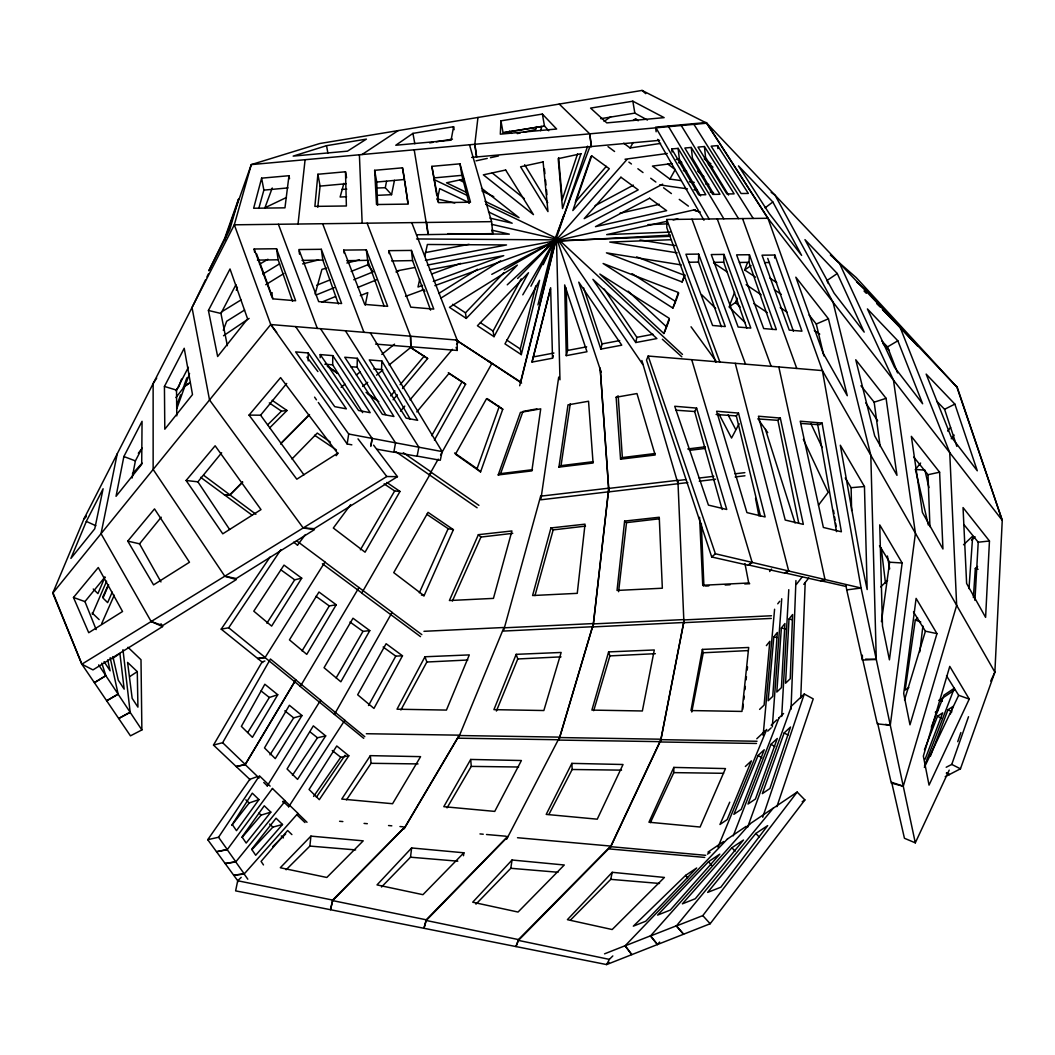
<?xml version="1.0" encoding="UTF-8"?>
<svg xmlns="http://www.w3.org/2000/svg" width="1055" height="1055" viewBox="0 0 1055 1055"><rect width="100%" height="100%" fill="white"/><g stroke="black" fill="none" stroke-linecap="round" stroke-linejoin="round"><path stroke-width="1.5" d="M308.192 360.889L308.218 352.963L295.651 351.908L334.738 406.65L346.356 408.852L308.218 352.963M320.193 357.698L320.219 354.586L332.773 355.627L370.173 412.676L358.568 410.487L320.219 354.586M650.394 822.649L673.789 772.629L673.828 767.407L725.471 768.581L700.098 827.028L648.944 822.227L673.828 767.407M362.63 412.624L332.668 364.819L332.773 355.627M721.369 326.786L698.515 262.088L698.661 254.097L685.921 254.242L712.6 325.494L725.286 326.549L698.661 254.097M385.603 414.51L357.118 367.166L357.315 358.304L344.761 357.249L382.358 414.312L393.924 416.501L357.315 358.304M410.21 419.178L381.554 369.501L381.844 360.968L369.29 359.913L406.096 418.123L417.648 420.312L381.844 360.968M746.795 328.131L723.717 262.194L724.007 254.413L711.255 254.558L738.144 327.037L750.817 328.092L724.007 254.413M791.026 709.237L795.932 580.58M800.745 698.133L805.189 582.545M500.94 120.85L500.321 134.17L556.618 129.013L542.375 114.059L500.94 120.85L503.064 132.772L544.472 125.993L548.719 130.754M989.458 540.991L985.607 617.373L966.617 583.455L963.044 507.574L989.458 540.991L978.222 542.217L963.901 524.559M789.008 619.034L785.566 683.218L790.248 678.734L792.595 614.538L789.008 619.034L792.107 619.681M781.702 716.477L788.784 589.692M772.234 329.477L748.971 262.299L749.406 254.73L736.614 254.862L763.688 328.567L776.375 329.635L749.406 254.73M974.926 600.374L978.222 542.217M973.383 597.631L975.321 568.474L977.55 566.443M781.373 628.002L776.81 692.054L781.438 687.609L784.92 623.558L781.373 628.002L786.001 629.017M968.991 588.624L972.684 536.138L963.518 544.776M772.313 726.842L781.729 598.752M774.607 257.987L774.845 255.046L762.027 255.178L789.259 330.11L801.945 331.178L774.845 255.046M773.829 636.864L768.159 700.771L772.735 696.392L777.337 632.473L773.829 636.864L776.902 637.576M763.134 735.454L774.594 609.236M317.898 174.26L314.878 206.384L346.383 205.976L345.499 171.78L317.898 174.26L320.087 186.102L317.779 207.242M286.116 869.768L309.88 846.07L310.922 836.127L363.223 840.848L326.813 877.47L280.287 867.738L310.922 836.127M298.038 224.029L305.093 159.714M624.613 521.078L617.03 590.444L662.342 588.215L659.256 517.24L624.613 521.078L626.512 522.634L659.428 518.796M742.773 709.277L743.327 704.384M743.867 699.478L744.237 696.221M744.975 689.693L745.344 686.436M746.07 679.908L746.439 676.637M747.177 670.11L747.547 666.852M618.599 591.684L626.512 522.634M474.816 144.298L476.609 156.931L474.816 144.298L477.955 117.461M381.501 887.018L410.514 857.201L411.621 847.956L463.884 852.796L463.488 855.724M919.802 651.898L922.901 625.997M288.978 175.71L284.956 207.835L253.648 208.244L261.614 178.163L288.978 175.71L289.532 178.691M902.144 562.988L889.418 659.837L882.481 626.024L879.738 524.889L902.144 562.988L889.655 562.21L879.501 545.712M862.95 660.641L877.285 723.875L890.288 725.233L915.423 533.237L893.466 380.103L839.371 263.051L834.452 258.752M881.426 621.672L889.655 562.21M558.939 467.128L567.999 404.869L588.545 401.243L593.068 463.013L558.939 467.128L561.036 465.651L593.385 461.655M917.639 617.861L915.292 620.01L905.164 690.076L908.817 687.596M558.715 377.083L540.819 499.793L608.88 491.788L600.176 368.05L608.893 491.867L687.82 482.57M561.036 465.651L570.28 403.696M475.95 904.148L510.805 868.291L512.044 860.01L564.28 864.995L518.058 912.048L472.706 902.21L512.044 860.01M351.843 444.828L347.161 443.984L348.691 434.014L270.739 324.531L234.316 224.807L251.275 164.606L319.784 143.52L642.06 90.427L706.824 123.198L957.307 387.502L1002.25 520.339L994.878 672.154L960.459 768.805L945.201 776.704M370.991 445.408L372.151 438.418L295.624 326.602M370.819 446.436L372.151 438.418M453.584 126.706L451.092 140.183L395.783 145.247L412.94 133.378L453.584 126.706L454.125 129.673M702.366 649.405L690.985 710.556L741.968 711.426L748.694 647.48L702.366 649.405L703.25 652.768L691.764 712.019M132.099 478.021L135.396 460.89L142.056 448.085M372.323 270.647L367.654 264.818L368.512 260.387M394.465 180.313L391.563 194.674L385.286 187.711L386.526 181.328M123.87 456.538L116.037 496.312L141.7 464.319L142.056 421.301L123.87 456.538L135.396 460.89M365.254 305.132L367.773 292.604L360.335 295.651M117.237 453.782L101.043 533.672L151.168 621.527L162.576 626.591L92.972 669.899L81.842 664.188L52.75 593.187L84.031 518.744L234.316 224.807L491.564 221.656L492.817 233.63L416.844 234.751M241.213 877.338L237.705 880.754L235.621 890.868L606.612 964.573L710.173 923.745L804.873 799.927L797.171 792.068L773.315 808.156M635.769 342.532L592.91 279.324L656.883 338.563L635.769 342.532L636.851 337.336L604.172 289.044M570.544 920L610.74 879.356L612.23 872.314L664.413 877.444L612.177 929.534L567.392 919.67L612.23 872.314M370.318 332.839L442.137 451.58L440.278 460.27L417.121 456.103M419.719 279.166L417.991 287.039L422.58 285.364M424.783 256.246L427.38 244.483L506.519 244.945L425.402 260.348M437.311 199.501L439.698 188.634L469.277 202.745M404.869 826.962L332.668 900.086L330.505 909.713L332.642 900.601L404.817 827.291M600.849 349.113L578.76 282.133L621.764 345.183L600.849 349.113L602.062 343.917L583.666 287.975M521.302 354.625L539.58 280.3L504.976 343.877L521.302 354.625L520.286 348.994L535.769 285.865M519.667 385.748L556.038 239.076M555.497 242.109L520.774 382.095L456.564 340.343M532.023 362.089L550.631 287.712L552.53 358.225L532.023 362.089L550.486 288.991M537.931 304.921L554.073 241.371L546.82 244.892M271.438 295.875L272.23 292.749M566.271 355.641L564.676 284.929L586.976 351.737L566.271 355.641L567.603 350.445L566.232 288.094M552.53 358.225L553.229 355.627M507.745 836.378L426.233 919.802L423.952 928.281L426.22 920.488L507.706 836.839M550.934 527.935L532.59 595.534L577.256 593.345L585.037 524.164L550.934 527.935L553.176 529.9L585.499 526.129M343.904 183.319L340.119 197.034L346.554 196.744M315.129 294.029L321.933 269.342L326.615 268.155M540.701 495.916L503.499 631.061L593.042 626.723L608.761 488.175L540.727 496.167M258.805 208.402L263.869 190.124L261.614 178.163M534.99 595.587L553.176 529.9M608.616 651.898L591.895 710.094L642.363 710.978L654.285 649.986L608.616 651.898L609.896 655.894L593.714 710.688M936.959 633.62L909.977 724.825L903.7 693.544L916.109 598.383L936.959 633.62L925.42 631.193L913.459 611.913M877.575 722.952L891.277 783.074L903.265 786.226L956.661 605.333L949.737 452.635L900.007 327.037L882.56 309.722M904.531 699.966L925.42 631.193M540.542 130.701L541.874 126.429L503.486 132.653M536.692 126.587L535.755 129.514L523.438 132.244M577.573 153.779L562.249 199.659L558.623 157.63M762.725 817.243L804.266 694.005L813.22 698.898L776.889 806.666M557.858 232.575L563.673 215.444M662.672 184.15L555.497 240.804L587.609 146.157M575.753 200.661L590.971 156.43M957.742 741.652L960.881 732.566M946.19 767.262L951.755 764.427L968.516 716.727M224.544 240.342L251.275 164.606L706.824 123.198L767.935 218.266L1002.25 520.339L956.595 386.249M663.885 333.525L669.252 318.346L599.833 274.049L663.885 333.525L666.127 328.316M672.879 308.086L678.378 292.499L603.117 263.499L672.879 308.086L675.688 301.585L632.064 273.68M681.253 264.911L606.427 252.844L682.11 281.975L684.682 274.696M502.76 409.235L486.5 398.75L455.444 454.204L480.579 471.888L502.76 409.235L487.107 398.566M498.211 474.948L520.432 412.4L540.727 408.826L531.865 470.899L498.211 474.948L500.598 473.629L532.485 469.686M669.371 319.428L666.694 327.024L628.16 291.18M676.189 300.161L678.695 293.079M480.579 471.888L477.058 468.697L499.305 406.36M517.517 837.723L610.74 846.084L518.453 939.583L515.974 946.559L518.427 940.414L610.726 846.677L705.676 855.328M181.513 379.114L178.77 386.763L175.789 390.614M176.792 405.437L180.616 394.834M184.045 385.616L186.841 377.861M176.805 408.615L185.007 385.853M189.557 373.47L185.192 385.603L175.934 397.577M500.598 473.629L522.964 411.424L536.942 408.878M784.155 732.935L762.356 793.624L769.926 788.494L790.525 727.027L784.155 732.935L788.006 735.058M747.573 827.344L791.553 705.966L804.266 694.005M950.397 713.945L953.179 706.349L947.983 709.738L930.418 756.198M264.911 207.795L272.243 187.988M236.294 290.244L237.441 287.158M223.291 330.307L226.667 321.248L244.615 310.025M555.233 238.311L589.969 146.526M925.116 759.218L942.682 712.85L937.539 716.2L924.444 749.775M745.212 322.711L728.992 306.86L735.506 302.521L737.168 298.183M771.007 744.289L748.008 804.055L755.446 799.004L777.271 738.487L771.007 744.289L774.805 746.478M924.496 765.917L954.287 688.269L943.988 695.153L931.328 727.146M729.559 305.423L734.583 292.446M755.499 277.188L744.672 269.975L747.573 262.497M733.238 835.85L779.038 717.756M516.159 654.337L493.911 709.646L543.852 710.529L561.154 652.465L516.159 654.337L517.768 658.966L496.391 711.044M990.724 681.068L994.878 672.154L822.399 370.595L648.166 356.036L646.504 360.085L711.729 557L748.285 565.269L752.162 562.421L691.711 359.676M758.083 755.486L733.871 814.341L741.203 809.37L764.229 749.762L758.083 755.486L761.829 757.727M717.954 847.165L766.708 729.44M86.339 521.394L70.896 558.425L94.752 528.806L103.1 488.755L86.339 521.394L95.834 525.746M108.625 584.721L103.021 598.08L107.65 602.616L112.199 592.172M104.867 577.309L97.917 593.609L93.236 589.02M682.11 281.975L684.919 275.461L636.64 256.893M92.312 614.3L106.608 581.2M729.73 802.182L719.958 824.483L727.185 819.577L751.397 760.866L745.358 766.497M478.377 534.674L449.39 600.532L493.437 598.383L511.926 530.968L478.377 534.674L480.935 537.061L512.756 533.342M101.781 623.386L114.243 595.205M424.07 595.719L453.399 529.676L428.053 512.361L393.739 572.628L424.07 595.719L421.367 595.007M452.384 601.034L480.935 537.061M419.336 592.804L448.164 528.674L453.399 529.676M102.731 597.025L108.151 585.222M903.265 786.226L891.66 782.309L904.438 838.263L915.305 842.853L949.21 770.124M543.22 264.634L554.073 241.371L491.775 274.353M969.242 699.083L929.046 785.118L923.349 756.092L949.764 666.391L969.242 699.083L958.665 695.298L946.506 675.807M609.737 848.457L661.076 739.212L559.612 737.551M924.365 767.447L958.665 695.298M205.527 279.812L192.023 307.533L209.523 399.964L303.194 527.962L314.443 529.636L236.254 578.496L224.807 576.201L153.146 469.449L153.133 383.598L156.707 378.099M206.951 276.898L208.363 273.983M571.863 763.372L546.2 814.407L597.249 819.181L623.03 764.506L571.863 763.372L572.166 769.491L548.93 814.42M530.916 286.208L554.073 241.371L504.224 269.935M164.435 386.447L184.216 348.282L192.498 394.57L164.804 429.214L164.435 386.447L176.528 390.126L176.792 415.894M176.528 390.126L188.397 367.311M208.415 310.46L230.016 268.972L247.608 318.887L217.647 356.511L208.415 310.46L220.957 313.467L227.353 345.697M220.957 313.467L235.977 284.626M506.611 839.292L559.651 737.129L459.189 735.533L404.434 828.307M612.823 955.936L609.342 959.377L606.612 964.573L608.959 962.305M739.133 423.728L731.55 438.036L718.811 413.758M424.954 656.764L397.01 709.211L446.436 710.081L469.304 654.904L424.954 656.764L426.853 662.013L400.887 709.975M494.017 336.664L528.502 272.731L477.427 325.744L494.017 336.664L493.094 331.059L521.196 278.863M402.483 655.775L373.958 708.419L357.658 694.77L386.117 643.721L402.483 655.775L395.77 656.144L383.136 647.018M623.703 143.203L630.112 147.977L633.106 142.491M368.512 705.518L395.77 656.144M671.982 163.551L652.452 166.083L669.925 179.086L675.213 169.591L667.71 164M434.409 440.08L465.624 384.178L448.309 372.679M429.345 474.869L438.207 459.123M440.555 454.903L491.854 363.527L488.294 360.968L521.605 383.097M431.732 435.675L462.169 381.528M369.791 630.6L340.857 681.794L324.056 667.723L352.99 618.23L369.791 630.6L362.973 631.378L350.009 622.015M334.395 714.459L392.13 612.335L324.953 562.144M470.701 759.442L443.799 806.679L494.742 811.4L521.407 760.523L470.701 759.442L471.269 766.392L447.043 807.879M722.174 509.512L694.665 411.516L696.617 408.1L674.725 406.267L708.433 505.108L726.75 509.486L696.617 408.1M250.193 779.764L213.492 745.081L222.645 742.707L270.436 659.019L295.822 679.75L245.248 764.44L236.215 766.55L245.208 764.638L295.796 679.921L320.615 700.19L267.205 786.015M386.855 482.465L400.003 491.459L365.056 552.187L333.327 528.028L350.629 504.646M336.163 677.89L362.973 631.378M360.375 549.826L394.675 490.957L400.003 491.459M213.492 745.081L262.062 662.013L264.858 661.01M522.792 294.833L554.073 241.371L507.244 284.824M403.656 829.283L459.242 735.164L366.309 733.726M336.229 604.752L306.768 654.364L289.452 639.871L318.966 592.026L336.229 604.752L329.292 605.952L315.986 596.326M359.003 587.477L300.266 686.475L363.724 738.329M277.755 694.731L252.422 737.326L241.371 726.381L264.831 684.247L277.755 694.731L269.342 697.474L247.78 732.473M302.073 650.895L329.292 605.952M301.994 715.541L275.276 758.611L264.502 747.929L289.373 705.294L301.994 715.541L293.699 717.862L269.975 754.826M301.717 578.18L271.636 626.103L253.78 611.162L284.006 565.111L301.717 578.18L294.688 579.815L266.875 623.202M262.761 662.566L221.22 629.149L228.698 627.778L265.108 657.423L257.71 658.505L265.042 657.595L325.006 561.972L296.534 540.78M325.679 735.889L297.563 779.381L287.066 768.963L313.335 725.866L325.679 735.889L317.489 737.775L292.459 775.293M288.635 806.864L344.84 720.196L320.575 700.362M370.345 755.644L341.741 799.07L392.566 803.725L420.589 756.646L370.345 755.644L371.083 763.306L346.502 799.848M238.351 881.584L207.73 839.701L218.543 837.248L259.438 775.821L270.106 786.12M228.698 627.778L280.894 549.668M348.823 755.776L319.309 799.664L309.075 789.483L336.756 745.977L348.823 755.776L340.752 757.253L313.599 796.446M221.22 629.149L270.093 556.961M316.394 797.224L345.011 755.275M207.73 839.701L249.771 779.355L256.668 776.836M258.963 799.585L236.478 830.654L232.245 824.496L252.29 793.162L258.963 799.585L249.191 802.974L231.731 825.406M218.543 837.248L227.247 849.486L216.526 851.728L227.221 849.684L272.48 788.402M297.431 545.264L305.409 534.569M336.189 455.694L338.167 453.096M818.469 505.16L828.188 492.382L803.33 439.368M760.523 516.277L736.324 415.921L738.487 413.085L716.622 411.252L746.927 512.598L765.139 516.95L738.487 413.085M769.662 571.546L771.574 569.027M659.626 942.075L657.463 944.528L650.46 935.996L676.426 925.789L683.574 934.229L676.334 925.987L702.801 915.608L797.171 792.068M138.324 453.268L141.291 449.404M777.733 603.816L779.724 601.258M796.34 584.444L802.275 576.821M803.778 584.351L808.737 577.995M270.832 812.126L246.171 843.051L242.03 836.971L264.264 805.783L270.832 812.126L261.126 815.133L242.07 837.433M766.365 645.634L769.834 641.295L764.123 705.07L759.6 709.395M951.254 438.775L954.182 435.108M928.321 525.047L915.45 469.475L920.606 463.066M947.68 431.073L950.608 427.433M52.75 593.187L270.739 324.531L457.171 340.092L457.25 350.431L410.83 346.726L410.553 336.202L367.114 223.172M96.163 629.598L84.954 601.601L104.959 577.032M127.747 541.11L153.568 584.879L189.478 562.236L154.518 508.906L127.747 541.11L139.537 543.826L161.217 517.214M227.221 849.684L235.779 861.737L225.177 863.557L235.753 861.935L285.325 800.969L272.48 788.56M186.102 480.487L222.776 533.817L261.007 509.605L215.128 445.79L186.102 480.487L197.892 481.832L221.669 452.753M755.828 833.45L707.654 892.398L720.842 887.215L767.684 825.603L755.828 833.45L759.099 836.892M249.046 415.103L280.59 377.611L337.587 453.254L296.811 479.207L249.046 415.103L260.585 415.195L286.709 383.453M676.334 925.987L773.394 808.011L750.105 823.744M73.481 597.473L98.273 567.511L122.538 611.504L88.726 632.71L73.481 597.473L84.954 601.601M393.106 399.792L397.3 394.781M402.522 388.53L427.644 358.515L411.094 347.768M416.817 411.925L448.995 373.43L465.624 384.178M400.518 411.173L404.751 406.122M410.039 399.832L452.41 349.31M456.578 344.378L458.767 341.754L456.38 340.211M390.706 395.862L394.9 390.904M400.122 384.693L424.176 356.142M575.226 202.191L606.308 166.347M282.516 824.469L255.706 855.262L251.644 849.275L276.041 818.218L282.516 824.469L272.889 827.107L251.974 849.578M555.497 240.804L626.802 159.674M731.906 847.719L682.387 903.832L695.311 898.728L743.472 840.017L731.906 847.719L735.058 851.24M650.46 935.996L750.197 823.612M235.753 861.935L244.18 873.804L233.696 875.215L244.14 874.015L297.972 813.352L285.312 801.127L282.595 801.932M132.363 473.972L142.095 463.132M411.621 847.956L377.004 884.908L422.936 894.68L463.884 852.796M708.512 861.684L657.608 915.094L670.294 910.069L719.8 854.141L708.512 861.684L711.545 865.285M466.284 318.412L449.443 307.322L517.359 265.108L466.284 318.412L465.466 312.834L503.894 272.652M604.555 953.839L625.167 945.702L631.813 954.643L625.061 945.86L727.541 838.883M291.971 458.978L317.291 433.077L330.281 441.966M517.609 278.454L554.073 241.371L540.173 254.875M242.65 482.003L229.977 494.795L224.333 494.755L229.885 494.966L242.558 482.188M280.696 443.641L309.511 414.575M280.59 443.852L309.392 414.8M269.75 427.803L286.986 410.5L272.15 400.32M267.64 424.835L281.461 411.134L286.986 410.5M272.797 846.532L285.668 833.978M685.631 875.373L633.33 926.158L645.779 921.213L696.669 867.988L685.631 875.373L687.583 877.826M880.688 586.91L887.611 580.276M757.727 418.901L777.917 420.338L780.304 418.057L803.343 524.375L785.237 520.049L758.453 416.224L780.304 418.057M756.804 738.764L765.627 730.403M771.192 725.194L776.797 719.879M779.012 717.848L783.575 713.523M767.724 731.115L771.165 727.871M971.536 540.213L975.11 536.837M622.358 457.567L618.19 395.862L616.146 397.234L620.551 459.176L622.358 457.567L655.234 453.492M711.729 557L715.396 553.77L861.104 588.031L915.305 842.853M362.643 386.447L367.694 382.345M376.529 375.184L382.846 370.054M389.163 364.938L410.632 347.517L427.644 358.515M341.121 387.304L344.985 384.152M356.366 375L360.23 371.848M381.831 354.414L394.544 344.154M765.099 207.875L772.84 201.98L738.474 165.872L769.24 213.532L801.615 255.402L772.84 201.98M604.067 121.417L610.753 116.736M744.672 269.975L751.081 265.53M183.491 387.159L190.269 382.477M112.358 658.65L119.901 653.427L124.174 689.139L118.279 680.185L112.898 656.606M183.346 387.251L190.124 382.583M223.515 335.741L249.125 318.412M633.119 120.455L635.73 118.688L638.17 120.797M837.274 273.535L804.965 239.643L834.083 293.119L864.19 332.127L837.274 273.535L826.949 280.538L828.294 283.531M707.931 852.15L723.625 841.534M727.449 839.002L746.188 826.329M707.443 854.154L710.081 852.387M802.209 801.721L804.873 799.927M935.271 712.244L937.908 710.463M955.355 689.508L939.174 700.349L942.273 701.351M362.01 154.544L398.144 130.609M819.445 424.756L822.069 423.029L841.389 531.773L823.375 527.46L800.231 421.196L822.069 423.029M752.162 562.421L748.351 564.939L784.683 573.182L788.692 571.006L735.269 363.316M129.739 676.585L137.282 671.626L127.589 662.408L132.165 698.357L137.928 707.127L137.282 671.626M438.775 293.448L477.493 269.262M373.589 445.144L397.445 476.675L314.219 528.647L303.194 527.962M440.898 298.13L500.584 260.901M221.365 312.016L240.936 299.963M265.741 284.718L283.927 273.496M127.972 647.282L141.001 659.731L141.871 729.928L130.451 735.849L81.842 664.188L386.789 476.517L397.445 476.675M262.8 274.076L279.549 263.856M101.808 663.147L105.869 675.754L94.383 682.69L105.79 675.596L98.669 664.914M259.53 264.251L267.917 259.253M881.888 341.068L887.519 346.897L897.831 340.791L922.624 403.762L894.548 367.325L867.408 308.917L897.831 340.791M110.182 657.713L118.16 694.243L106.66 700.784L118.081 694.058L105.869 675.754M595.06 205.712L633.396 185.139M122.973 649.669L130.174 712.362L118.688 718.495L130.108 712.178L118.16 694.243M936.84 401.335L944.581 409.3L954.867 404.118L977.286 470.794L951.056 436.678L926.145 374.09L954.867 404.118M264.765 207.848L286.459 197.483M788.692 571.006L784.735 572.865L820.856 581.054L825.01 579.538L778.827 366.955M809.119 315.063L816.28 324.017L828.439 318.795L847.284 395.717L823.058 352.977L795.826 277.188L828.439 318.795M321.801 302.099L335.503 296.534M358.12 287.329L376.371 279.918M395.955 271.953L398.975 270.713M316.197 294.965L334.224 287.659M353.742 279.733L373.259 271.821M316.671 285.259L330.175 279.852M351.17 271.425L367.654 264.818M625.061 945.86L650.566 935.811L657.463 944.528M431.653 274.01L460.653 263.381M433.302 281.434L503.736 255.653L429.53 269.764M405.529 296.376L424.044 289.598M434.858 285.641L558.359 240.474M860.959 385.761L874.16 402.179L886.081 398.342L896.974 475.33L874.701 435.886L855.763 359.768L886.081 398.342M326.549 145.669L293.158 156.114L347.491 151.155L366.415 139.115L326.549 145.669L327.868 153.054M825.01 579.538L820.909 580.751L845.873 586.435M346.897 263.038L359.373 259.886M302.614 263.869L318.597 259.912M619.892 213.281L659.349 204.301M557.106 240.448L695.139 209.668M517.28 133.603L520.366 132.93M666.786 221.326L606.678 234.619L670.149 232.074M673.103 219.928L677.851 218.873M476.016 160.848L487.252 158.408M490.456 157.709L498.474 155.955M463.844 179.06L446.516 182.805L467.233 192.762M913.788 457.118L928.004 474.71L939.609 472.205L942.946 548.996L922.413 512.479L911.349 436.348L939.609 472.205M396.667 270.924L414.444 267.548M427.367 265.082L558.28 240.21M425.402 252.593L469.066 244.312M533.487 356.893L553.928 353.029M567.603 350.445L586.659 346.831M602.062 343.917L619.681 340.58M636.851 337.336L653.019 334.277M616.146 397.234L636.969 393.555L655.168 454.995L620.551 459.176M632.842 101.188L590.589 108.098L606.81 122.894L664.136 117.633L632.842 101.188L634.846 113.109L647.44 120.059M429.702 142.86L432.959 142.333M436.203 141.792L452.463 139.141M600.757 118.688L634.846 113.109M630.112 147.977L660.588 143.414M625.008 159.252L667.235 153.476M678.484 162.707L681.741 162.285M845.873 585.037L846.73 589.903L861.104 588.031L822.399 370.595L767.935 218.266L706.191 122.538L655.59 127.167L709.158 218.992M687.741 448.968L705.215 446.806M689.442 450.34L705.399 448.401M699.254 481.212L715.567 479.26M735.164 476.939L744.962 475.779M677.917 480.526L686.08 479.563M699.135 478.034L713.839 476.306M735.058 473.8L744.856 472.653M676.189 159.476L679.367 159.173L700.612 195.927M263.869 190.124L287.989 187.909M320.087 186.102L346.027 183.728M374.644 170.317L376.741 182.04L404.54 179.482L402.496 167.824L374.644 170.317L376.516 204.525L408.219 204.103L402.496 167.824M431.864 166.347L438.59 202.652L470.49 202.23L459.967 163.828L431.864 166.347L433.856 177.926L461.879 175.341L469.027 203.233M471.664 157.419L659.573 140.341M671.732 148.94L678.141 148.373L705.835 194.727L698.621 194.819L671.732 148.94L672.101 152.039M691.262 147.449L684.853 148.03L712.745 194.397L719.972 194.291L691.262 147.449L692.449 158.21L713.839 194.252M704.41 146.526L697.988 147.107L726.908 193.962L734.148 193.869L704.41 146.526L705.544 157.235L728.557 195.056M717.585 145.603L711.149 146.183L741.085 193.527L748.338 193.434L717.585 145.603L717.888 148.65M845.226 477.981L851.134 487.7L864.454 486.54L867.17 589.547L859.495 552.886L840.308 445.223L864.454 486.54M558.992 241.107L670.413 235.133M705.544 586.066L708.815 585.881M725.154 585.011L730.06 584.747M744.764 583.956L749.67 583.692L748.707 582.993L702.736 585.261L699.584 517.319M846.73 589.903L862.463 660.087L876.283 659.375L870.81 455.246L833.028 302.178L775.095 195.228L771.152 192.379M423.965 631.312L503.96 627.501L458.358 738.197L558.926 739.753L593.424 623.558L503.947 627.831M683.917 622.49L593.055 626.907L608.788 488.412L677.89 480.289L683.93 622.674L771.297 618.415M426.853 662.013L467.8 660.008M517.768 658.966L561.009 656.869M609.896 655.894L655.366 653.678M703.25 652.768L747.784 650.605M771.482 615.764L684.247 619.918L660.456 741.981L756.501 743.459M377.097 195.346L391.563 194.674M647.941 224.649L667.433 223.831M341.965 189.359L346.779 189.175M375.659 188.08L385.286 187.711M557.132 240.751L669.727 236.333M671.428 239.696L609.764 242.07L677.139 252.844M689.021 262.26L698.515 262.088M714.209 262.365L723.717 262.194M739.436 262.484L748.971 262.299M764.704 262.59L769.477 262.497M257.42 260.123L278.151 259.781L292.552 301.308M302.033 260.414L322.83 260.058L338.391 303.945M346.779 260.691L367.641 260.321L384.178 306.267M391.642 260.954L412.584 260.585L430.585 310.144M715.883 362.221L666.813 227.695L666.786 219.506L767.935 218.266M254.15 248.993L276.529 248.743L295.637 300.754L272.704 298.842L254.15 248.993L254.624 252.185M321.34 249.297L298.868 249.547L318.676 301.611L341.635 303.524L321.34 249.297L322.83 260.058M343.745 250.101L366.296 249.85L387.673 306.306L364.7 304.394L343.745 250.101L344.154 253.134M388.754 250.668L411.397 250.417L433.776 309.089L410.791 307.163L388.754 250.668L389.124 253.609M416.58 238.944L558.253 239.894M447.65 233.683L509.328 234.144L491.947 230.201M371.083 763.306L418.017 763.926M471.269 766.392L518.585 767.011M572.166 769.491L621.527 770.15M673.789 772.629L723.625 773.302M757.042 741.256L661.063 739.661L609.711 848.959L704.727 857.412M865.628 659.138L876.283 659.375M915.45 469.475L924.905 470.121L928.901 487.608M350.867 366.731L357.118 367.166M373.734 368.96L381.554 369.501M676.004 410.21L694.665 411.516M716.121 414.496L736.324 415.921M324.834 364.265L332.668 364.819M800.824 423.437L817.889 424.651M375.593 344.088L410.804 346.897L410.553 336.202M309.88 846.07L355.614 849.908M410.514 857.201L457.804 861.183M510.805 868.291L558.016 872.261M610.74 879.356L659.507 883.457M339.578 821.278L342.849 821.568M364.067 823.414L367.325 823.691M388.543 825.538L391.814 825.828M399.977 826.54L403.234 826.817M479.972 833.925L483.243 834.215M486.5 834.505L506.11 836.233M683.363 170.673L686.634 171.108M669.925 179.086L681.279 180.629M689.377 181.737L694.243 182.396M705.597 183.952L708.828 184.388M659.639 184.889L687.425 188.845M693.953 189.768L697.21 190.23M710.186 192.089L713.51 192.551M640.016 239.999L675.213 245.591M393.858 452.081L417.094 456.274L418.861 447.201L345.42 330.769M376.754 449.166L393.832 452.252L395.533 442.823L320.522 328.685M885.527 724.376L890.288 725.233M348.691 434.014L442.137 451.58M237.705 880.754L332.668 900.086M332.642 900.601L426.233 919.802M426.22 920.488L518.453 939.583M518.427 940.414L609.342 959.377M491.459 224.293L558.306 239.538M489.929 218.108L512.176 223.212L488.505 211.923M437.377 198.96L454.797 202.995M224.807 576.201L236.346 579.564L162.668 625.549L151.168 621.527M975.321 568.474L978.077 569.291M693.623 209.998L699.887 211.95M693.544 209.998L699.821 211.936M939.148 700.19L942.26 701.245M915.292 620.01L920.778 622.015M433.684 179.376L467.84 195.755M485.656 204.301L558.412 239.195M484.983 201.294L519.02 217.647L481.515 188.199M459.809 180.22L464.226 182.37M481.95 190.942L493.753 196.652M951.755 764.427L960.459 768.805M947.983 709.738L951.874 711.874M937.539 716.2L941.416 718.402M456.063 339.987L491.854 363.527M422.303 289.466L424.941 291.193M452.555 304.315L465.466 312.834M480.394 322.672L493.094 331.059M506.73 340.053L520.286 348.994M769.992 278.164L776.744 282.674M774.449 289.808L781.228 294.319M713.549 262.827L727.172 271.966M746.149 284.705L761.209 294.82M780.199 307.559L787.083 312.188M814.315 330.466L819.761 334.119M753.863 303.603L767.236 312.583M269.315 402.931L281.461 411.134M314.561 435.227L336.413 449.958M384.139 483.863L394.675 490.957M426.787 514.286L448.164 528.674M456.353 340.251L458.688 341.86M395.968 451.791L477.111 507.772M403.313 452.714L431.337 472.139L361.733 593.121L420.51 636.64M431.231 472.337L478.917 505.358M454.586 452.977L477.058 468.697M366.045 392.42L376.714 399.885M327.828 366.401L337.771 373.483L327.274 366.085M368.129 394.135L378.811 401.652M280.722 569.726L294.688 579.815M704.213 158.857L710.938 163.802M200.635 477.322L252.185 515.236M608.01 146.632L614.577 151.485M628.872 162.101L631.444 164M637.866 168.747L643.009 172.545M650.724 178.242L655.867 182.04M663.569 187.79L671.402 193.579M679.249 199.382L688.401 206.134M203.628 475.264L255.89 514.247M293.62 542.204L297.523 545.092M322.395 563.752L361.825 592.963M392.078 612.493L421.842 634.635M702.736 585.261L703.909 586.145L701.311 523.306M332.259 750.54L340.752 757.253M261.086 690.946L269.342 697.474M284.824 710.833L293.699 717.862M310.051 731.893L317.489 737.775M492.237 172.967L524.282 198.591M265.042 657.595L300.332 686.317M344.8 720.367L364.793 736.707M697.698 171.227L703.856 176.541M708.34 164.184L710.819 166.334M709.263 163.96L712.982 167.191M642.06 90.427L645.752 93.658M830.364 255.033L856.198 277.61L957.307 387.502M856.62 281.936L867.447 291.391L918.021 346.37L882.442 309.273M662.369 339.248L681.833 356.841M557.633 238.601L682.48 354.427M281.263 835.929L283.413 837.921M245.841 799.848L249.191 802.974M258.937 813.075L261.126 815.133M269.632 824.087L272.889 827.107M92.181 612.981L99.144 619.615M222.645 742.707L245.248 764.44M245.208 764.638L259.121 778.01M263.763 782.48L267.245 785.817M283.03 801.233L288.688 806.679M296.798 814.697L304.948 822.544M297.958 813.511L307.018 822.28M291.892 834.597L287.646 830.496L261.086 861.394L263.486 864.929M559.242 104.076L589.732 133.853L591.393 146.513M735.506 302.521L740.122 307.045M701.588 294.622L715.672 308.429M864.032 291.022L866.34 293.303M876.692 303.576L880.147 306.992M509.341 131.018L511.556 133.418M882.705 343.323L889.391 350.616M702.801 915.608L710.173 923.745M270.739 324.531L276.687 332.325M358.014 438.854L386.789 476.517M306.952 357.118L317.898 371.571M260.585 415.195L303.945 474.829M691.051 326.786L716.042 361.219M759.073 420.628L767.75 432.576M244.14 874.015L247.82 879.211M314.601 397.155L316.46 399.819M318.32 402.496L347.161 443.984M557.356 238.839L642.759 364.463M197.892 481.832L229.608 529.478M130.174 712.362L141.871 729.928M865.786 402.944L877.628 420.787M104.076 661.67L110.116 670.795L107.689 659.863M693.504 123.699L753.204 218.451M680.831 124.859L738.513 218.622M524.665 164.751L547.73 202.718M668.197 126.02L723.822 218.807M657.7 139.352L703.975 220.244M139.537 543.826L160.967 581.938M160.993 623.756L162.576 626.591M728.095 414.879L735.717 429.491M810.926 423.609L822.175 447.505M52.842 592.383L81.842 664.188M887.519 346.897L897.581 372.903M411.753 222.631L457.171 340.092M322.659 223.726L363.949 332.312M456.09 347.385L457.25 350.431M278.401 224.267L317.331 328.422M666.786 219.506L719.879 362.036M691.988 219.203L745.516 364.173M717.242 218.886L771.139 366.309M256.589 253.846L272.994 298.618M742.562 218.583L796.762 368.446M767.75 258.383L793.413 331.217M648.166 356.036L715.396 553.77M556.948 239.037L601.126 372.178M944.581 409.3L956.832 446.371M765.442 429.385L795.048 522.977M641.875 360.52L678.022 483.731M469.501 144.772L491.564 221.656M491.947 230.478L492.817 233.63M816.28 324.017L823.876 355.891M777.917 420.338L798.701 523.043M755.538 498.382L758.914 515.882M744.962 563.581L748.707 582.993M345.499 171.78L346.568 177.675M412.94 133.378L414.813 143.77M817.48 423.213L836.51 531.641M542.375 114.059L544.472 125.993M887.426 555.998L889.668 568.896M414.206 149.797L428.132 234.5L426.655 222.447M433.856 177.926L436.783 195.465M437.324 198.643L437.851 201.835M459.967 163.828L461.879 175.341M833.516 510.409L834.043 513.64M834.571 516.871L835.098 520.102M835.639 523.346L836.167 526.577M276.529 248.743L278.151 259.781M299.093 251.103L299.541 254.215M404.764 181.078L407.903 203.378M874.16 402.179L880.094 446.173M366.296 249.85L367.641 260.321M589.732 133.853L591.367 146.566M881.189 547.782L885.514 583.31M655.775 128.71L656.144 131.783M411.397 250.417L412.584 260.585M678.141 148.373L679.367 159.173M544.433 168.919L544.908 173.745M545.527 180.181L546.002 185.021M546.477 189.847L546.938 194.674M359.399 154.782L362.155 223.238M928.004 474.71L929.93 526.696M376.741 182.04L377.624 205.092M862.344 655.155L862.463 660.087M556.473 239.116L559.968 379.8M851.134 487.7L851.609 510.515M684.233 619.575L660.47 741.652L558.913 740.083L593.424 623.901L684.233 619.575M238.456 199.29L229.766 229.766L208.85 270.753L224.715 238.272L238.456 199.29M580.962 153.727L562.526 208.547L558.201 158.659L580.962 153.727M591.697 155.85L572.839 210.552L609.289 168.721L591.697 155.85M620.92 177.227L584.193 218.636L638.209 189.874L620.92 177.227M86.22 516.33L84.031 518.744L86.22 516.343M649.629 198.234L595.482 226.654L666.628 210.657L649.629 198.234M505.648 170.026L483.361 174.84L533.461 214.627L505.648 170.026M543.101 161.916L520.577 166.796L547.967 211.593L543.101 161.916M949.342 774.555L946.441 773.078L949.342 774.555"/></g></svg>
